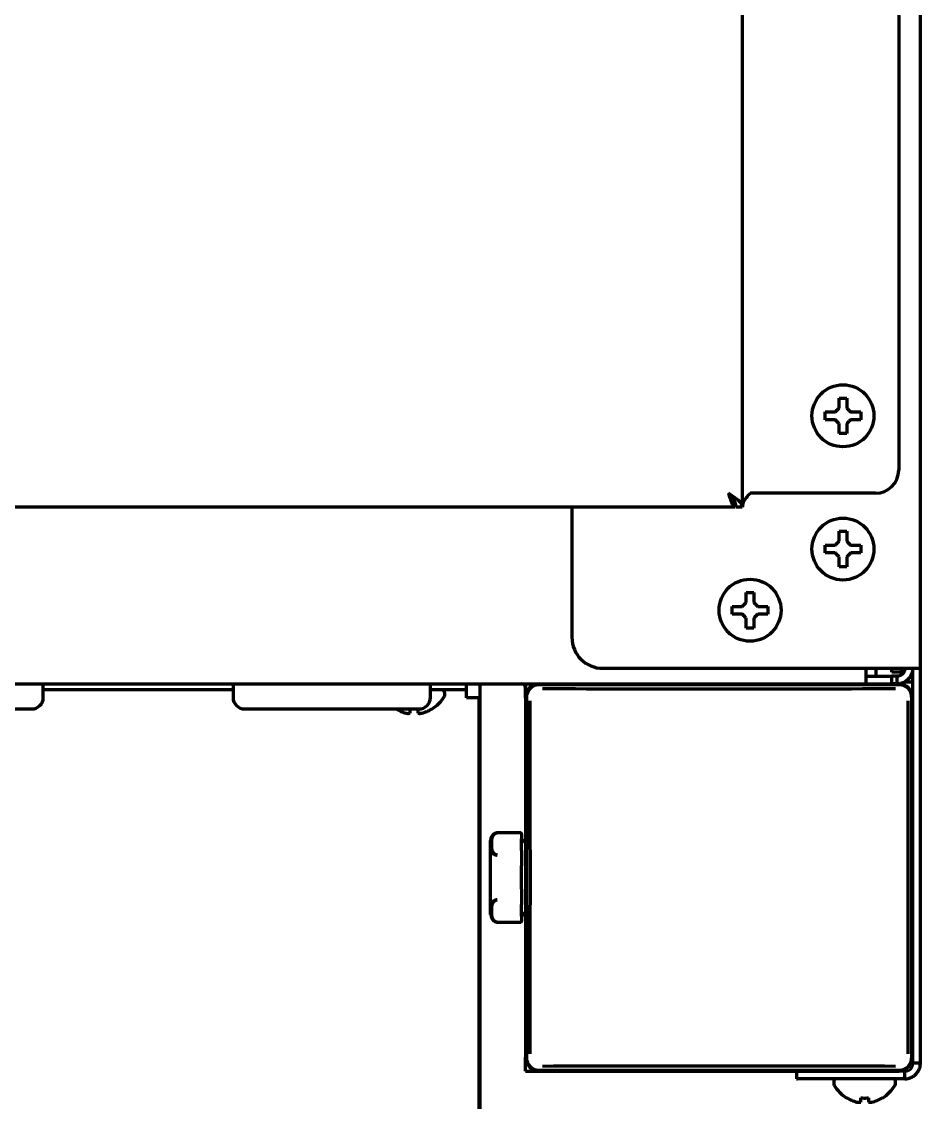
# Model space of a CAD drawing. Header units: inches. Extents: x -3077 to 7201, y 316 to 5463.
# Drawn here: x 7047.7 to 7163.7, y 2029.7 to 2169.3 of the extents above; entities that cross this region are included whole.
import ezdxf

# ---------------------------------------------------------------- set-up
doc = ezdxf.new("R2010")
doc.units = ezdxf.units.IN

msp = doc.modelspace()

# ---------------------------------------------------------------- linework, layer by layer
at = {"linetype": 'Continuous', "lineweight": 70}
for p, q in [((7163.71, 2085.76), (7163.71, 3737.28)), ((7140.71, 2424.35), (7140.71, 2106.56)), ((7160.91, 2420.06), (7160.91, 2111.36)), ((7151.41, 2118.36), (7151.41, 2118.86)), ((7151.41, 2117.86), (7151.41, 2118.36)), ((7156.01, 2118.86), (7156.01, 2118.36)), ((7156.01, 2118.36), (7156.01, 2117.86)), ((7139.81, 2106.56), (7139.81, 2107.06)), ((7157.91, 2108.36), (7141.71, 2108.36)), ((7139.81, 2106.56), (6295.61, 2106.56)), ((7118.71, 2106.56), (7118.71, 2089.76)), ((7140.71, 2106.56), (7139.91, 2106.56)), ((7151.41, 2101.16), (7151.41, 2101.66)), ((7156.01, 2101.66), (7156.01, 2101.16)), ((7151.41, 2100.66), (7151.41, 2101.16)), ((7156.01, 2101.16), (7156.01, 2100.66)), ((7139.41, 2093.26), (7139.41, 2093.76)), ((7139.41, 2092.76), (7139.41, 2093.26)), ((7144.01, 2093.76), (7144.01, 2093.26)), ((7144.01, 2093.26), (7144.01, 2092.76)), ((7122.71, 2085.76), (7161.71, 2085.76)), ((7156.71, 2083.76), (7156.71, 2085.76)), ((7156.71, 2084.76), (7160.04, 2084.76)), ((7158.01, 2084.76), (7158.01, 2085.76)), ((7160.01, 2085.26), (7160.01, 2085.76)), ((7161.21, 2085.26), (7160.01, 2085.26)), ((7160.71, 2084.76), (7160.04, 2084.76)), ((7160.04, 2083.76), (7160.04, 2084.76)), ((7160.71, 2083.76), (7160.71, 2084.76)), ((7161.21, 2085.76), (7161.21, 2085.26)), ((7161.71, 2085.76), (7163.71, 2085.76)), ((7162.71, 2034.76), (7162.71, 2085.76)), ((7163.71, 2034.76), (7163.71, 2085.76)), ((6278.71, 2083.76), (7156.71, 2083.76)), ((7050.46, 2082.01), (7050.46, 2083.76)), ((7074.96, 2083.76), (7074.96, 2082.01)), ((7100.46, 2082.01), (7100.46, 2083.76)), ((7105.11, 2082.96), (7105.11, 2083.76)), ((7106.81, 2083.76), (7106.81, 1953.26)), ((7112.71, 2083.76), (7112.71, 2081.96)), ((7160.98, 2083.63), (7114.43, 2083.63)), ((7156.71, 2083.76), (7160.04, 2083.76)), ((7160.71, 2083.76), (7160.04, 2083.76)), ((7160.91, 2083.76), (7160.71, 2083.76)), ((7162.71, 2083.96), (7161.71, 2083.96)), ((7074.95, 2082.96), (7050.46, 2082.96)), ((7102.81, 2082.96), (7100.45, 2082.96)), ((7102.31, 2082.36), (7102.31, 2082.56)), ((7105.11, 2082.96), (7102.81, 2082.96)), ((7105.11, 2081.96), (7105.11, 2082.96)), ((7106.71, 2081.96), (7105.11, 2081.96)), ((7106.71, 2081.96), (7106.71, 2000.46)), ((7112.71, 2081.96), (7112.71, 2083.26)), ((7112.71, 2081.96), (7112.71, 2035.56)), ((7112.83, 2082.03), (7112.83, 2035.48)), ((7162.58, 2035.48), (7162.58, 2082.03)), ((7162.71, 2035.56), (7162.71, 2081.96)), ((7026.46, 2080.51), (7048.96, 2080.51)), ((7076.46, 2080.51), (7098.96, 2080.51)), ((7096.01, 2080.48), (7096.01, 2080.51)), ((7100.61, 2080.51), (7100.61, 2080.48)), ((7112.11, 2064.51), (7109.04, 2064.51)), ((7112.21, 2064.41), (7112.21, 2063.76)), ((7108.21, 2053.98), (7108.21, 2063.53)), ((7112.21, 2063.4), (7112.21, 2063.76)), ((7112.21, 2063.76), (7112.71, 2063.26)), ((7112.21, 2062.24), (7112.21, 2063.4)), ((7112.21, 2062.24), (7112.21, 2061.58)), ((7112.21, 2061.58), (7112.21, 2060.27)), ((7112.21, 2059.11), (7112.21, 2060.27)), ((7112.21, 2058.4), (7112.21, 2059.11)), ((7112.21, 2057.24), (7112.21, 2058.4)), ((7112.21, 2057.24), (7112.21, 2055.93)), ((7112.21, 2055.93), (7112.21, 2055.27)), ((7112.21, 2054.11), (7112.21, 2055.27)), ((7112.71, 2054.26), (7112.21, 2053.76)), ((7112.21, 2053.76), (7112.21, 2054.11)), ((7108.87, 2053.04), (7109.01, 2053)), ((7109.04, 2053), (7112.11, 2053)), ((7112.21, 2053.76), (7112.21, 2053.1)), ((7106.69, 2043.76), (7106.81, 2043.76)), ((7112.71, 2033.76), (7112.71, 2035.56)), ((7163.71, 2034.76), (7162.71, 2034.76)), ((7106.81, 2033.76), (7106.71, 2033.76)), ((7112.71, 2033.76), (7114.51, 2033.76)), ((7114.43, 2033.88), (7160.98, 2033.88)), ((7114.51, 2033.76), (7160.91, 2033.76)), ((7147.71, 2033.76), (7147.86, 2033.76)), ((7147.71, 2033.76), (7147.71, 2032.76)), ((7161.71, 2033.76), (7147.86, 2033.76)), ((7154.75, 2033.76), (7154.75, 2033.76)), ((7158.26, 2033.76), (7158.26, 2033.76)), ((7161.71, 2032.76), (7161.71, 2033.76)), ((7147.71, 2032.76), (7147.86, 2032.76)), ((7161.71, 2032.76), (7147.86, 2032.76)), ((7152.51, 2032.36), (7152.51, 2032.16)), ((7160.51, 2032.16), (7160.51, 2032.36)), ((7106.81, 2030.76), (7106.71, 2030.76)), ((7154.21, 2030.28), (7154.21, 2030.31)), ((7158.81, 2030.31), (7158.81, 2030.28))]:
    msp.add_line(p, q, dxfattribs=at)
for centre in [(7153.71, 2118.36), (7153.71, 2101.16), (7141.71, 2093.26)]:
    msp.add_circle(centre, 4, dxfattribs=at)
for centre, radius, start, end in [((7157.91, 2111.36), 3, 270, 0), ((7122.71, 2089.76), 4, 180, 270), ((7112.21, 2083.26), 0.5, 0, 90), ((7114.51, 2081.96), 1.8, 90, 180), ((7160.91, 2081.96), 1.8, 0, 90), ((7048.96, 2082.01), 1.5, 270, 0), ((7076.46, 2082.01), 1.5, 180, 270), ((7098.96, 2082.01), 1.5, 270, 0), ((7098.11, 2084.58), 4.8, 301.3727, 329.6988), ((7101.91, 2082.56), 0.4, 0, 90), ((7101.91, 2082.36), 0.4, 329.6988, 0), ((7109.21, 2063.53), 1, 125.4945, 180), ((7109.21, 2063.53), 1, 100.7805, 112.5322), ((7109.04, 2064.41), 0.1, 90, 100.6386), ((7112.11, 2064.41), 0.1, 0, 90), ((7109.04, 2053.1), 0.1, 259.3614, 270), ((7112.11, 2053.1), 0.1, 270, 0), ((7114.51, 2035.56), 1.8, 180, 270), ((7160.91, 2035.56), 1.8, 270, 292.957), ((7152.91, 2032.36), 0.4, 90, 180), ((7152.91, 2032.16), 0.4, 180, 210.3012), ((7156.7, 2034.38), 4.8, 210.3012, 238.6273), ((7156.31, 2034.38), 4.8, 301.3727, 329.6988), ((7160.11, 2032.36), 0.4, 0, 90), ((7160.11, 2032.16), 0.4, 329.6988, 0)]:
    msp.add_arc(centre, radius, start, end, dxfattribs=at)
for centre, major_axis, ratio, start_param, end_param in [((7114.43, 2082.03), (-1.13, 1.13), 0.999695, 5.497939, 7.068431), ((7160.98, 2082.03), (1.13, 1.13), 0.999695, 5.497939, 7.068431), ((7137.71, 2086.5), (-193.8, 0), 0.017452, 1.452938, 1.688654), ((7109.96, 2058.76), (0, 193.8), 0.017452, 4.594531, 4.830247), ((7165.45, 2058.76), (0, -193.8), 0.017452, 4.594531, 4.830247), ((7114.43, 2035.48), (-1.13, -1.13), 0.999695, 5.497939, 7.068431), ((7160.98, 2035.48), (1.13, -1.13), 0.999695, 5.497939, 7.068431), ((7137.71, 2031.01), (193.8, 0), 0.017452, 1.452938, 1.688654)]:
    msp.add_ellipse(centre, major_axis=major_axis, ratio=ratio, start_param=start_param, end_param=end_param, dxfattribs=at)
for points in [[(7153.21, 2119.36), (7153.21, 2119.41), (7153.21, 2119.52), (7153.21, 2119.68), (7153.21, 2119.84), (7153.21, 2119.99), (7153.21, 2120.15), (7153.21, 2120.3), (7153.21, 2120.47), (7153.21, 2120.59), (7153.21, 2120.66)], [(7153.21, 2120.66), (7153.37, 2120.66), (7153.71, 2120.66), (7154.04, 2120.66), (7154.21, 2120.66)], [(7152.71, 2118.86), (7152.73, 2118.88), (7152.78, 2118.93), (7152.85, 2119), (7152.92, 2119.07), (7152.99, 2119.14), (7153.06, 2119.21), (7153.13, 2119.28), (7153.18, 2119.33), (7153.21, 2119.36)], [(7154.21, 2119.36), (7154.23, 2119.33), (7154.28, 2119.28), (7154.36, 2119.2), (7154.43, 2119.13), (7154.5, 2119.06), (7154.57, 2118.99), (7154.64, 2118.92), (7154.68, 2118.88), (7154.71, 2118.86)], [(7154.71, 2118.86), (7154.76, 2118.86), (7154.87, 2118.86), (7155.03, 2118.86), (7155.19, 2118.86), (7155.34, 2118.86), (7155.5, 2118.86), (7155.65, 2118.86), (7155.82, 2118.86), (7155.94, 2118.86), (7156.01, 2118.86)], [(7152.71, 2117.86), (7152.65, 2117.86), (7152.54, 2117.86), (7152.38, 2117.86), (7152.22, 2117.86), (7152.07, 2117.86), (7151.92, 2117.86), (7151.76, 2117.86), (7151.59, 2117.86), (7151.47, 2117.86), (7151.41, 2117.86)], [(7153.21, 2117.36), (7153.18, 2117.38), (7153.13, 2117.43), (7153.05, 2117.51), (7152.98, 2117.58), (7152.91, 2117.65), (7152.84, 2117.72), (7152.77, 2117.79), (7152.73, 2117.83), (7152.71, 2117.86)], [(7154.71, 2117.86), (7154.68, 2117.83), (7154.63, 2117.78), (7154.56, 2117.71), (7154.49, 2117.64), (7154.42, 2117.57), (7154.35, 2117.5), (7154.28, 2117.43), (7154.23, 2117.38), (7154.21, 2117.36)], [(7154.21, 2117.36), (7154.21, 2117.3), (7154.21, 2117.19), (7154.21, 2117.03), (7154.21, 2116.87), (7154.21, 2116.72), (7154.21, 2116.57), (7154.21, 2116.41), (7154.21, 2116.24), (7154.21, 2116.12), (7154.21, 2116.06)], [(7154.21, 2116.06), (7154.04, 2116.06), (7153.71, 2116.06), (7153.37, 2116.06), (7153.21, 2116.06)], [(7138.91, 2108.36), (7138.98, 2108.12), (7139.13, 2107.65), (7139.36, 2107.05), (7139.58, 2106.65), (7139.73, 2106.56), (7139.81, 2106.56)], [(7140.71, 2106.56), (7140.71, 2106.76), (7140.54, 2107.16), (7139.85, 2107.76), (7139.22, 2108.16), (7138.91, 2108.36)], [(7141.71, 2108.36), (7141.53, 2108.16), (7141.18, 2107.76), (7140.8, 2107.16), (7140.71, 2106.76), (7140.71, 2106.56)], [(7153.21, 2102.16), (7153.21, 2102.21), (7153.21, 2102.32), (7153.21, 2102.48), (7153.21, 2102.64), (7153.21, 2102.79), (7153.21, 2102.95), (7153.21, 2103.1), (7153.21, 2103.27), (7153.21, 2103.39), (7153.21, 2103.46)], [(7153.21, 2103.46), (7153.37, 2103.46), (7153.71, 2103.46), (7154.04, 2103.46), (7154.21, 2103.46)], [(7152.71, 2101.66), (7152.73, 2101.68), (7152.78, 2101.73), (7152.85, 2101.8), (7152.92, 2101.87), (7152.99, 2101.94), (7153.06, 2102.01), (7153.13, 2102.08), (7153.18, 2102.13), (7153.21, 2102.16)], [(7154.21, 2102.16), (7154.23, 2102.13), (7154.28, 2102.08), (7154.36, 2102), (7154.43, 2101.93), (7154.5, 2101.86), (7154.57, 2101.79), (7154.64, 2101.72), (7154.68, 2101.68), (7154.71, 2101.66)], [(7154.71, 2101.66), (7154.76, 2101.66), (7154.87, 2101.66), (7155.03, 2101.66), (7155.19, 2101.66), (7155.34, 2101.66), (7155.5, 2101.66), (7155.65, 2101.66), (7155.82, 2101.66), (7155.94, 2101.66), (7156.01, 2101.66)], [(7152.71, 2100.66), (7152.65, 2100.66), (7152.54, 2100.66), (7152.38, 2100.66), (7152.22, 2100.66), (7152.07, 2100.66), (7151.92, 2100.66), (7151.76, 2100.66), (7151.59, 2100.66), (7151.47, 2100.66), (7151.41, 2100.66)], [(7153.21, 2100.16), (7153.18, 2100.18), (7153.13, 2100.23), (7153.05, 2100.31), (7152.98, 2100.38), (7152.91, 2100.45), (7152.84, 2100.52), (7152.77, 2100.59), (7152.73, 2100.63), (7152.71, 2100.66)], [(7154.71, 2100.66), (7154.68, 2100.63), (7154.63, 2100.58), (7154.56, 2100.51), (7154.49, 2100.44), (7154.42, 2100.37), (7154.35, 2100.3), (7154.28, 2100.23), (7154.23, 2100.18), (7154.21, 2100.16)], [(7154.21, 2100.16), (7154.21, 2100.1), (7154.21, 2099.99), (7154.21, 2099.83), (7154.21, 2099.67), (7154.21, 2099.52), (7154.21, 2099.37), (7154.21, 2099.21), (7154.21, 2099.04), (7154.21, 2098.92), (7154.21, 2098.86)], [(7154.21, 2098.86), (7154.04, 2098.86), (7153.71, 2098.86), (7153.37, 2098.86), (7153.21, 2098.86)], [(7141.21, 2094.26), (7141.21, 2094.31), (7141.21, 2094.42), (7141.21, 2094.58), (7141.21, 2094.74), (7141.21, 2094.89), (7141.21, 2095.05), (7141.21, 2095.2), (7141.21, 2095.37), (7141.21, 2095.49), (7141.21, 2095.56)], [(7141.21, 2095.56), (7141.37, 2095.56), (7141.71, 2095.56), (7142.04, 2095.56), (7142.21, 2095.56)], [(7140.71, 2093.76), (7140.73, 2093.78), (7140.78, 2093.83), (7140.85, 2093.9), (7140.92, 2093.97), (7140.99, 2094.04), (7141.06, 2094.11), (7141.13, 2094.18), (7141.18, 2094.23), (7141.21, 2094.26)], [(7142.21, 2094.26), (7142.23, 2094.23), (7142.28, 2094.18), (7142.36, 2094.1), (7142.43, 2094.03), (7142.5, 2093.96), (7142.57, 2093.89), (7142.64, 2093.82), (7142.68, 2093.78), (7142.71, 2093.76)], [(7142.71, 2093.76), (7142.76, 2093.76), (7142.87, 2093.76), (7143.03, 2093.76), (7143.19, 2093.76), (7143.34, 2093.76), (7143.5, 2093.76), (7143.65, 2093.76), (7143.82, 2093.76), (7143.94, 2093.76), (7144.01, 2093.76)], [(7140.71, 2092.76), (7140.65, 2092.76), (7140.54, 2092.76), (7140.38, 2092.76), (7140.22, 2092.76), (7140.07, 2092.76), (7139.92, 2092.76), (7139.76, 2092.76), (7139.59, 2092.76), (7139.47, 2092.76), (7139.41, 2092.76)], [(7141.21, 2092.26), (7141.18, 2092.28), (7141.13, 2092.33), (7141.05, 2092.41), (7140.98, 2092.48), (7140.91, 2092.55), (7140.84, 2092.62), (7140.77, 2092.69), (7140.73, 2092.73), (7140.71, 2092.76)], [(7142.71, 2092.76), (7142.68, 2092.73), (7142.63, 2092.68), (7142.56, 2092.61), (7142.49, 2092.54), (7142.42, 2092.47), (7142.35, 2092.4), (7142.28, 2092.33), (7142.23, 2092.28), (7142.21, 2092.26)], [(7142.21, 2092.26), (7142.21, 2092.2), (7142.21, 2092.09), (7142.21, 2091.93), (7142.21, 2091.77), (7142.21, 2091.62), (7142.21, 2091.47), (7142.21, 2091.31), (7142.21, 2091.14), (7142.21, 2091.02), (7142.21, 2090.96)], [(7142.21, 2090.96), (7142.04, 2090.96), (7141.71, 2090.96), (7141.37, 2090.96), (7141.21, 2090.96)], [(7162.71, 2085.76), (7162.71, 2085.69), (7162.7, 2085.55), (7162.67, 2085.34), (7162.61, 2085.14), (7162.54, 2084.94), (7162.44, 2084.75), (7162.33, 2084.58), (7162.19, 2084.41), (7162.05, 2084.27), (7161.88, 2084.13), (7161.71, 2084.02), (7161.52, 2083.93), (7161.32, 2083.85), (7161.12, 2083.8), (7160.91, 2083.76), (7160.78, 2083.76), (7160.71, 2083.76)], [(7161.71, 2085.76), (7161.71, 2085.71), (7161.7, 2085.61), (7161.67, 2085.47), (7161.62, 2085.34), (7161.55, 2085.21), (7161.46, 2085.1), (7161.36, 2085), (7161.25, 2084.91), (7161.12, 2084.84), (7160.99, 2084.79), (7160.85, 2084.76), (7160.75, 2084.76), (7160.71, 2084.76)], [(7097.31, 2079.96), (7097.33, 2079.96), (7097.38, 2079.95), (7097.45, 2079.95), (7097.52, 2079.94), (7097.59, 2079.94), (7097.66, 2079.95), (7097.73, 2079.95), (7097.78, 2079.96), (7097.81, 2079.96)], [(7097.81, 2079.96), (7097.81, 2079.97), (7097.81, 2080), (7097.81, 2080.05), (7097.81, 2080.11), (7097.81, 2080.17), (7097.81, 2080.24), (7097.81, 2080.31), (7097.81, 2080.4), (7097.81, 2080.47), (7097.81, 2080.51)], [(7098.81, 2079.96), (7098.83, 2079.96), (7098.88, 2079.95), (7098.96, 2079.95), (7099.03, 2079.94), (7099.1, 2079.94), (7099.17, 2079.95), (7099.24, 2079.95), (7099.28, 2079.96), (7099.31, 2079.96)], [(7099.31, 2079.96), (7099.36, 2079.97), (7099.47, 2080), (7099.63, 2080.05), (7099.79, 2080.11), (7099.94, 2080.17), (7100.1, 2080.24), (7100.25, 2080.31), (7100.42, 2080.4), (7100.54, 2080.47), (7100.61, 2080.51)], [(7161.71, 2033.76), (7161.76, 2033.76), (7161.86, 2033.76), (7162.02, 2033.8), (7162.16, 2033.86), (7162.3, 2033.94), (7162.42, 2034.05), (7162.52, 2034.17), (7162.6, 2034.3), (7162.66, 2034.45), (7162.7, 2034.6), (7162.71, 2034.7), (7162.71, 2034.76)], [(7161.71, 2032.76), (7161.78, 2032.76), (7161.93, 2032.76), (7162.15, 2032.8), (7162.37, 2032.86), (7162.58, 2032.95), (7162.77, 2033.06), (7162.96, 2033.19), (7163.12, 2033.34), (7163.27, 2033.51), (7163.4, 2033.69), (7163.51, 2033.89), (7163.6, 2034.09), (7163.66, 2034.31), (7163.7, 2034.53), (7163.71, 2034.68), (7163.71, 2034.76)], [(7156.01, 2029.76), (7156.01, 2029.77), (7156.01, 2029.8), (7156.01, 2029.85), (7156.01, 2029.91), (7156.01, 2029.97), (7156.01, 2030.04), (7156.01, 2030.11), (7156.01, 2030.2), (7156.01, 2030.27), (7156.01, 2030.31)], [(7156.01, 2030.31), (7156.17, 2030.29), (7156.51, 2030.27), (7156.84, 2030.29), (7157.01, 2030.31)], [(7157.51, 2029.76), (7157.56, 2029.77), (7157.67, 2029.8), (7157.83, 2029.85), (7157.99, 2029.91), (7158.14, 2029.97), (7158.3, 2030.04), (7158.45, 2030.11), (7158.62, 2030.2), (7158.74, 2030.27), (7158.81, 2030.31)], [(7155.51, 2029.76), (7155.53, 2029.76), (7155.58, 2029.75), (7155.65, 2029.75), (7155.72, 2029.74), (7155.79, 2029.74), (7155.86, 2029.75), (7155.93, 2029.75), (7155.98, 2029.76), (7156.01, 2029.76)], [(7157.01, 2029.76), (7157.03, 2029.76), (7157.08, 2029.75), (7157.16, 2029.75), (7157.23, 2029.74), (7157.3, 2029.74), (7157.37, 2029.75), (7157.44, 2029.75), (7157.48, 2029.76), (7157.51, 2029.76)]]:
    msp.add_open_spline(points, degree=3, dxfattribs=at)
for points, knots in [([(7154.21, 2120.66), (7154.21, 2120.45), (7154.21, 2120.24), (7154.21, 2119.92), (7154.21, 2119.81), (7154.21, 2119.58), (7154.21, 2119.47), (7154.21, 2119.36)], [0, 0, 0, 0, 0.5, 0.5, 0.75, 0.75, 1, 1, 1, 1]), ([(7151.41, 2118.86), (7151.61, 2118.86), (7151.82, 2118.86), (7152.14, 2118.86), (7152.25, 2118.86), (7152.48, 2118.86), (7152.59, 2118.86), (7152.71, 2118.86)], [0, 0, 0, 0, 0.5, 0.5, 0.75, 0.75, 1, 1, 1, 1]), ([(7153.21, 2116.06), (7153.21, 2116.26), (7153.21, 2116.47), (7153.21, 2116.79), (7153.21, 2116.9), (7153.21, 2117.13), (7153.21, 2117.24), (7153.21, 2117.36)], [0, 0, 0, 0, 0.5, 0.5, 0.75, 0.75, 1, 1, 1, 1]), ([(7156.01, 2117.86), (7155.8, 2117.86), (7155.59, 2117.86), (7155.27, 2117.86), (7155.16, 2117.86), (7154.93, 2117.86), (7154.82, 2117.86), (7154.71, 2117.86)], [0, 0, 0, 0, 0.5, 0.5, 0.75, 0.75, 1, 1, 1, 1]), ([(7138.91, 2108.36), (7138.94, 2108.29), (7138.98, 2108.22), (7139.06, 2108.1), (7139.09, 2108.03), (7139.17, 2107.91), (7139.21, 2107.85), (7139.28, 2107.75), (7139.32, 2107.69), (7139.39, 2107.6), (7139.43, 2107.56), (7139.51, 2107.49), (7139.54, 2107.46), (7139.62, 2107.41), (7139.66, 2107.39), (7139.73, 2107.36), (7139.77, 2107.36), (7139.81, 2107.36)], [0, 0, 0, 0, 0.125, 0.125, 0.25, 0.25, 0.375, 0.375, 0.5, 0.5, 0.625, 0.625, 0.75, 0.75, 0.875, 0.875, 1, 1, 1, 1]), ([(7139.91, 2106.56), (7139.91, 2106.63), (7139.9, 2106.71), (7139.87, 2106.86), (7139.85, 2106.93), (7139.8, 2107.08), (7139.77, 2107.16), (7139.7, 2107.31), (7139.66, 2107.38), (7139.57, 2107.53), (7139.52, 2107.61), (7139.41, 2107.76), (7139.35, 2107.83), (7139.23, 2107.98), (7139.16, 2108.06), (7139.04, 2108.21), (7138.97, 2108.28), (7138.91, 2108.36)], [0, 0, 0, 0, 0.125, 0.125, 0.25, 0.25, 0.375, 0.375, 0.5, 0.5, 0.625, 0.625, 0.75, 0.75, 0.875, 0.875, 1, 1, 1, 1]), ([(7154.21, 2103.46), (7154.21, 2103.25), (7154.21, 2103.04), (7154.21, 2102.72), (7154.21, 2102.61), (7154.21, 2102.38), (7154.21, 2102.27), (7154.21, 2102.16)], [0, 0, 0, 0, 0.5, 0.5, 0.75, 0.75, 1, 1, 1, 1]), ([(7151.41, 2101.66), (7151.61, 2101.66), (7151.82, 2101.66), (7152.14, 2101.66), (7152.25, 2101.66), (7152.48, 2101.66), (7152.59, 2101.66), (7152.71, 2101.66)], [0, 0, 0, 0, 0.5, 0.5, 0.75, 0.75, 1, 1, 1, 1]), ([(7153.21, 2098.86), (7153.21, 2099.06), (7153.21, 2099.27), (7153.21, 2099.59), (7153.21, 2099.7), (7153.21, 2099.93), (7153.21, 2100.04), (7153.21, 2100.16)], [0, 0, 0, 0, 0.5, 0.5, 0.75, 0.75, 1, 1, 1, 1]), ([(7156.01, 2100.66), (7155.8, 2100.66), (7155.59, 2100.66), (7155.27, 2100.66), (7155.16, 2100.66), (7154.93, 2100.66), (7154.82, 2100.66), (7154.71, 2100.66)], [0, 0, 0, 0, 0.5, 0.5, 0.75, 0.75, 1, 1, 1, 1]), ([(7142.21, 2095.56), (7142.21, 2095.35), (7142.21, 2095.14), (7142.21, 2094.82), (7142.21, 2094.71), (7142.21, 2094.48), (7142.21, 2094.37), (7142.21, 2094.26)], [0, 0, 0, 0, 0.5, 0.5, 0.75, 0.75, 1, 1, 1, 1]), ([(7139.41, 2093.76), (7139.61, 2093.76), (7139.82, 2093.76), (7140.14, 2093.76), (7140.25, 2093.76), (7140.48, 2093.76), (7140.59, 2093.76), (7140.71, 2093.76)], [0, 0, 0, 0, 0.5, 0.5, 0.75, 0.75, 1, 1, 1, 1]), ([(7141.21, 2090.96), (7141.21, 2091.16), (7141.21, 2091.37), (7141.21, 2091.69), (7141.21, 2091.8), (7141.21, 2092.03), (7141.21, 2092.14), (7141.21, 2092.26)], [0, 0, 0, 0, 0.5, 0.5, 0.75, 0.75, 1, 1, 1, 1]), ([(7144.01, 2092.76), (7143.8, 2092.76), (7143.59, 2092.76), (7143.27, 2092.76), (7143.16, 2092.76), (7142.93, 2092.76), (7142.82, 2092.76), (7142.71, 2092.76)], [0, 0, 0, 0, 0.5, 0.5, 0.75, 0.75, 1, 1, 1, 1]), ([(7160.01, 2085.26), (7160.01, 2085.32), (7160, 2085.46), (7159.99, 2085.63), (7159.99, 2085.73), (7159.98, 2085.75)], [0, 0, 0, 0, 0.417166, 0.834333, 1, 1, 1, 1]), ([(7096.01, 2080.51), (7096.21, 2080.39), (7096.42, 2080.28), (7096.74, 2080.14), (7096.85, 2080.1), (7097.08, 2080.02), (7097.19, 2079.99), (7097.31, 2079.96)], [0, 0, 0, 0, 0.5, 0.5, 0.75, 0.75, 1, 1, 1, 1]), ([(7098.81, 2080.51), (7098.81, 2080.39), (7098.81, 2080.28), (7098.81, 2080.14), (7098.81, 2080.1), (7098.81, 2080.02), (7098.81, 2079.99), (7098.81, 2079.96)], [0, 0, 0, 0, 0.5, 0.5, 0.75, 0.75, 1, 1, 1, 1]), ([(7109.02, 2064.51), (7108.99, 2064.51), (7108.96, 2064.5), (7108.9, 2064.48), (7108.87, 2064.47), (7108.82, 2064.45), (7108.8, 2064.44), (7108.76, 2064.42), (7108.75, 2064.42), (7108.72, 2064.4), (7108.71, 2064.4), (7108.66, 2064.36), (7108.62, 2064.34), (7108.55, 2064.28), (7108.52, 2064.25), (7108.48, 2064.2), (7108.47, 2064.18), (7108.45, 2064.15), (7108.43, 2064.13), (7108.4, 2064.08), (7108.38, 2064.05), (7108.34, 2063.95), (7108.31, 2063.88), (7108.28, 2063.78), (7108.27, 2063.75), (7108.26, 2063.68), (7108.25, 2063.65), (7108.24, 2063.54), (7108.23, 2063.48), (7108.22, 2063.34), (7108.22, 2063.27), (7108.22, 2063.14), (7108.21, 2063.01), (7108.22, 2062.88), (7108.22, 2062.75), (7108.22, 2062.69), (7108.23, 2062.56), (7108.24, 2062.5), (7108.25, 2062.41), (7108.26, 2062.37), (7108.27, 2062.31), (7108.28, 2062.28), (7108.31, 2062.19), (7108.34, 2062.13), (7108.38, 2062.04), (7108.4, 2062.01), (7108.44, 2061.95), (7108.47, 2061.92), (7108.51, 2061.88), (7108.52, 2061.87), (7108.55, 2061.84), (7108.57, 2061.83), (7108.62, 2061.79), (7108.66, 2061.76), (7108.71, 2061.73), (7108.72, 2061.73), (7108.75, 2061.72), (7108.76, 2061.71), (7108.79, 2061.7), (7108.82, 2061.69), (7108.86, 2061.67), (7108.87, 2061.67), (7108.9, 2061.66), (7108.92, 2061.66), (7108.96, 2061.65), (7108.99, 2061.64), (7109.02, 2061.63)], [0, 0, 0, 0, 0.015625, 0.015625, 0.03125, 0.03125, 0.046875, 0.046875, 0.054687, 0.054687, 0.0625, 0.0625, 0.09375, 0.09375, 0.125, 0.125, 0.140625, 0.140625, 0.15625, 0.15625, 0.1875, 0.1875, 0.25, 0.25, 0.28125, 0.28125, 0.3125, 0.3125, 0.375, 0.375, 0.4375, 0.4375, 0.5, 0.5625, 0.5625, 0.625, 0.625, 0.6875, 0.6875, 0.71875, 0.71875, 0.75, 0.75, 0.8125, 0.8125, 0.84375, 0.84375, 0.875, 0.875, 0.890625, 0.890625, 0.90625, 0.90625, 0.9375, 0.9375, 0.945312, 0.945312, 0.953125, 0.953125, 0.96875, 0.96875, 0.976562, 0.976562, 0.984375, 0.984375, 1, 1, 1, 1]), ([(7109.04, 2064.5), (7109.01, 2064.49), (7108.98, 2064.49), (7108.94, 2064.48), (7108.93, 2064.47), (7108.9, 2064.46), (7108.89, 2064.46), (7108.85, 2064.44), (7108.83, 2064.43), (7108.78, 2064.41), (7108.76, 2064.4), (7108.7, 2064.36), (7108.67, 2064.33), (7108.61, 2064.28), (7108.58, 2064.25), (7108.54, 2064.2), (7108.53, 2064.19), (7108.51, 2064.16), (7108.5, 2064.14), (7108.47, 2064.1), (7108.46, 2064.07), (7108.42, 2063.97), (7108.4, 2063.91), (7108.37, 2063.82), (7108.36, 2063.78), (7108.35, 2063.72), (7108.35, 2063.69), (7108.33, 2063.59), (7108.33, 2063.53), (7108.32, 2063.4), (7108.32, 2063.28), (7108.31, 2063.09), (7108.32, 2062.96), (7108.32, 2062.83), (7108.32, 2062.77), (7108.33, 2062.64), (7108.33, 2062.58), (7108.35, 2062.48), (7108.35, 2062.45), (7108.36, 2062.39), (7108.37, 2062.36), (7108.4, 2062.26), (7108.42, 2062.2), (7108.46, 2062.11), (7108.47, 2062.08), (7108.51, 2062.02), (7108.53, 2061.99), (7108.57, 2061.94), (7108.58, 2061.93), (7108.61, 2061.9), (7108.62, 2061.88), (7108.67, 2061.84), (7108.7, 2061.81), (7108.76, 2061.78), (7108.78, 2061.76), (7108.83, 2061.74), (7108.85, 2061.73), (7108.89, 2061.72), (7108.9, 2061.71), (7108.92, 2061.7), (7108.94, 2061.7), (7108.98, 2061.68), (7109.01, 2061.68), (7109.04, 2061.67)], [0, 0, 0, 0, 0.015625, 0.015625, 0.023437, 0.023437, 0.03125, 0.03125, 0.046875, 0.046875, 0.0625, 0.0625, 0.09375, 0.09375, 0.125, 0.125, 0.140625, 0.140625, 0.15625, 0.15625, 0.1875, 0.1875, 0.25, 0.25, 0.28125, 0.28125, 0.3125, 0.3125, 0.375, 0.375, 0.4375, 0.5, 0.5625, 0.5625, 0.625, 0.625, 0.6875, 0.6875, 0.71875, 0.71875, 0.75, 0.75, 0.8125, 0.8125, 0.84375, 0.84375, 0.875, 0.875, 0.890625, 0.890625, 0.90625, 0.90625, 0.9375, 0.9375, 0.953125, 0.953125, 0.96875, 0.96875, 0.976562, 0.976562, 0.984375, 0.984375, 1, 1, 1, 1]), ([(7109.02, 2055.88), (7108.99, 2055.87), (7108.96, 2055.87), (7108.9, 2055.85), (7108.87, 2055.84), (7108.82, 2055.82), (7108.79, 2055.81), (7108.76, 2055.8), (7108.75, 2055.79), (7108.72, 2055.78), (7108.71, 2055.78), (7108.66, 2055.75), (7108.62, 2055.72), (7108.55, 2055.67), (7108.52, 2055.64), (7108.48, 2055.6), (7108.47, 2055.59), (7108.45, 2055.56), (7108.43, 2055.54), (7108.4, 2055.5), (7108.38, 2055.47), (7108.34, 2055.38), (7108.31, 2055.32), (7108.28, 2055.23), (7108.27, 2055.2), (7108.26, 2055.14), (7108.25, 2055.11), (7108.24, 2055.01), (7108.23, 2054.95), (7108.22, 2054.82), (7108.22, 2054.76), (7108.22, 2054.63), (7108.21, 2054.5), (7108.22, 2054.37), (7108.22, 2054.24), (7108.22, 2054.17), (7108.23, 2054.03), (7108.24, 2053.97), (7108.25, 2053.87), (7108.26, 2053.83), (7108.27, 2053.76), (7108.28, 2053.73), (7108.31, 2053.63), (7108.34, 2053.56), (7108.38, 2053.46), (7108.4, 2053.43), (7108.44, 2053.36), (7108.47, 2053.33), (7108.51, 2053.28), (7108.52, 2053.27), (7108.55, 2053.24), (7108.57, 2053.22), (7108.62, 2053.18), (7108.66, 2053.15), (7108.71, 2053.11), (7108.72, 2053.11), (7108.75, 2053.1), (7108.76, 2053.09), (7108.8, 2053.07), (7108.82, 2053.06), (7108.86, 2053.04), (7108.87, 2053.04), (7108.9, 2053.03), (7108.92, 2053.03), (7108.96, 2053.01), (7108.99, 2053.01), (7109.02, 2053)], [0, 0, 0, 0, 0.015625, 0.015625, 0.03125, 0.03125, 0.046875, 0.046875, 0.054688, 0.054688, 0.0625, 0.0625, 0.09375, 0.09375, 0.125, 0.125, 0.140625, 0.140625, 0.15625, 0.15625, 0.1875, 0.1875, 0.25, 0.25, 0.28125, 0.28125, 0.3125, 0.3125, 0.375, 0.375, 0.4375, 0.4375, 0.5, 0.5625, 0.5625, 0.625, 0.625, 0.6875, 0.6875, 0.71875, 0.71875, 0.75, 0.75, 0.8125, 0.8125, 0.84375, 0.84375, 0.875, 0.875, 0.890625, 0.890625, 0.90625, 0.90625, 0.9375, 0.9375, 0.945313, 0.945313, 0.953125, 0.953125, 0.96875, 0.96875, 0.976563, 0.976563, 0.984375, 0.984375, 1, 1, 1, 1]), ([(7109.04, 2055.84), (7109.01, 2055.83), (7108.98, 2055.83), (7108.94, 2055.82), (7108.93, 2055.81), (7108.9, 2055.8), (7108.89, 2055.8), (7108.85, 2055.78), (7108.83, 2055.77), (7108.78, 2055.75), (7108.76, 2055.73), (7108.7, 2055.7), (7108.67, 2055.67), (7108.61, 2055.61), (7108.58, 2055.59), (7108.54, 2055.54), (7108.53, 2055.53), (7108.51, 2055.5), (7108.5, 2055.48), (7108.47, 2055.44), (7108.46, 2055.4), (7108.42, 2055.31), (7108.4, 2055.25), (7108.37, 2055.15), (7108.36, 2055.12), (7108.35, 2055.06), (7108.35, 2055.03), (7108.33, 2054.93), (7108.33, 2054.87), (7108.32, 2054.74), (7108.32, 2054.62), (7108.31, 2054.43), (7108.32, 2054.3), (7108.32, 2054.17), (7108.32, 2054.11), (7108.33, 2053.98), (7108.33, 2053.92), (7108.35, 2053.82), (7108.35, 2053.79), (7108.36, 2053.73), (7108.37, 2053.7), (7108.4, 2053.6), (7108.42, 2053.54), (7108.46, 2053.45), (7108.47, 2053.42), (7108.51, 2053.36), (7108.53, 2053.33), (7108.57, 2053.28), (7108.58, 2053.27), (7108.61, 2053.24), (7108.62, 2053.22), (7108.67, 2053.18), (7108.7, 2053.15), (7108.76, 2053.12), (7108.78, 2053.1), (7108.83, 2053.08), (7108.85, 2053.07), (7108.89, 2053.05), (7108.9, 2053.05), (7108.93, 2053.04), (7108.94, 2053.04), (7108.98, 2053.02), (7109.01, 2053.02), (7109.04, 2053.01)], [0, 0, 0, 0, 0.015625, 0.015625, 0.023437, 0.023437, 0.03125, 0.03125, 0.046875, 0.046875, 0.0625, 0.0625, 0.09375, 0.09375, 0.125, 0.125, 0.140625, 0.140625, 0.15625, 0.15625, 0.1875, 0.1875, 0.25, 0.25, 0.28125, 0.28125, 0.3125, 0.3125, 0.375, 0.375, 0.4375, 0.5, 0.5625, 0.5625, 0.625, 0.625, 0.6875, 0.6875, 0.71875, 0.71875, 0.75, 0.75, 0.8125, 0.8125, 0.84375, 0.84375, 0.875, 0.875, 0.890625, 0.890625, 0.90625, 0.90625, 0.9375, 0.9375, 0.953125, 0.953125, 0.96875, 0.96875, 0.976563, 0.976563, 0.984375, 0.984375, 1, 1, 1, 1]), ([(7154.21, 2030.31), (7154.41, 2030.19), (7154.62, 2030.08), (7154.94, 2029.94), (7155.05, 2029.9), (7155.28, 2029.82), (7155.39, 2029.79), (7155.51, 2029.76)], [0, 0, 0, 0, 0.5, 0.5, 0.75, 0.75, 1, 1, 1, 1]), ([(7157.01, 2030.31), (7157.01, 2030.19), (7157.01, 2030.08), (7157.01, 2029.94), (7157.01, 2029.9), (7157.01, 2029.82), (7157.01, 2029.79), (7157.01, 2029.76)], [0, 0, 0, 0, 0.5, 0.5, 0.75, 0.75, 1, 1, 1, 1])]:
    msp.add_open_spline(points, degree=3, knots=knots, dxfattribs=at)

doc.saveas('drawing.dxf')
